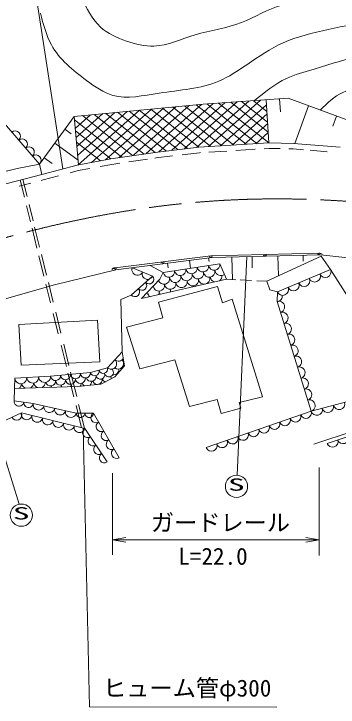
# Model space of a CAD drawing. Units: millimetres, scale not verified. Extents: x 40000 to 680000, y 20000 to 380000.
# Drawn here: x 281135 to 316078, y 264824 to 339666 of the extents above; entities that cross this region are included whole.
import ezdxf
from ezdxf.enums import TextEntityAlignment as Align

# ---------------------------------------------------------------- set-up
doc = ezdxf.new("R2010")
doc.units = ezdxf.units.MM
doc.header["$LTSCALE"] = 1000
doc.linetypes.add('CHAIN', pattern=[18.5, 12, -1.5, 3.5, -1.5])
for name, color, linetype, lineweight in [('M-BGD', 7, 'Continuous', 13), ('M-BMK', 2, 'CHAIN', 13), ('M-STR-STR3', 7, 'Continuous', 13), ('M-TTL-TXT', 7, 'Continuous', 13)]:
    doc.layers.add(name, color=color, linetype=linetype, lineweight=lineweight)
doc.styles.add('ＭＳ ゴシック', font='')
doc.styles.get('ＭＳ ゴシック').set_extended_font_data('MS Gothic')

# ---------------------------------------------------------------- blocks, each defined once
blk = doc.blocks.new('open_arrow')
at = {"color": 0, "linetype": 'Continuous', "lineweight": -2}
blk.add_lwpolyline([(7.5, 1.25), (0, 0), (7.5, -1.25)], dxfattribs=at)

msp = doc.modelspace()

# ---------------------------------------------------------------- linework, layer by layer
at = {"layer": 'M-BGD'}
for p, q in [((303923, 330080), (298164, 324942)), ((305187, 330167), (299529, 325120)), ((306464, 330256), (300867, 325262)), ((301536, 329915), (310681, 330548)), ((307728, 330343), (302118, 325339)), ((304500, 330120), (308552, 326905)), ((305661, 330200), (308484, 327960)), ((306949, 330289), (308409, 329131)), ((308627, 325737), (308328, 330385)), ((309858, 329095), (309762, 330484)), ((310681, 330548), (331596, 322894)), ((287638, 328603), (301536, 329915)), ((295981, 329391), (289514, 323621)), ((297298, 329515), (291004, 323899)), ((298602, 329638), (292431, 324132)), ((300029, 329773), (294009, 324402)), ((301346, 329897), (295388, 324581)), ((295892, 329382), (301069, 325275)), ((302616, 329990), (296752, 324759)), ((297152, 329501), (302377, 325355)), ((298282, 329608), (303552, 325427)), ((299534, 329726), (304852, 325506)), ((300793, 329845), (306160, 325586)), ((301916, 329941), (307315, 325657)), ((303204, 330030), (308615, 325737)), ((308363, 329843), (303403, 325418)), ((311410, 325674), (312897, 329737)), ((279108, 328983), (283879, 323443)), ((283879, 323443), (287638, 328603)), ((288112, 323371), (287638, 328603)), ((289404, 328770), (287756, 327300)), ((290708, 328893), (287843, 326337)), ((292025, 329017), (287931, 325365)), ((293329, 329140), (288018, 324403)), ((294677, 329268), (288039, 323345)), ((288513, 328686), (293926, 324391)), ((289798, 328807), (295183, 324535)), ((291058, 328926), (296373, 324709)), ((292310, 329044), (297589, 324856)), ((293569, 329163), (298787, 325023)), ((294640, 329264), (299816, 325157)), ((308426, 328859), (304654, 325494)), ((315503, 327531), (315907, 328635)), ((287671, 328236), (292778, 324183)), ((308492, 327842), (305949, 325573)), ((287308, 326715), (286625, 327213)), ((287779, 327038), (291596, 324010)), ((308555, 326858), (307201, 325650)), ((288067, 323862), (285530, 325710)), ((287889, 325833), (290455, 323797)), ((308627, 325737), (301069, 325275)), ((311274, 325685), (308627, 325737)), ((316314, 325274), (311274, 325685)), ((301069, 325275), (296373, 324709)), ((304072, 324857), (302135, 324739)), ((307137, 325045), (305044, 324917)), ((308639, 325137), (308112, 325105)), ((309819, 325114), (308639, 325137)), ((311244, 325085), (310759, 325095)), ((312331, 324997), (311244, 325085)), ((314911, 324787), (313056, 324938)), ((285245, 323509), (284384, 324136)), ((296373, 324709), (291596, 324010)), ((296452, 324114), (296334, 324097)), ((298238, 324329), (296452, 324114)), ((301123, 324677), (299271, 324454)), ((301248, 324684), (301123, 324677)), ((281480, 322990), (283879, 323443)), ((281480, 322990), (283879, 323443)), ((284141, 322321), (283879, 323443)), ((287944, 323327), (284141, 322321)), ((291596, 324010), (287944, 323327)), ((291694, 323418), (290449, 323185)), ((292570, 323546), (291694, 323418)), ((295517, 323978), (293508, 323684)), ((275911, 321588), (281480, 322990)), ((275911, 321588), (281480, 322990)), ((288076, 322742), (287194, 322508)), ((289317, 322974), (288076, 322742)), ((284141, 322321), (279539, 321130)), ((285954, 322180), (284293, 321741)), ((282955, 321394), (281721, 321075)), ((281805, 321717), (282262, 319874)), ((282096, 321792), (282555, 319935)), ((284293, 321741), (284072, 321683)), ((282490, 318952), (282918, 317224)), ((282764, 319095), (283202, 317326)), ((283371, 316643), (283906, 314484)), ((283093, 316518), (283624, 314376)), ((284105, 313678), (284655, 311460)), ((302355, 313529), (314008, 313845)), ((314166, 313655), (302487, 313363)), ((312325, 312956), (312308, 313609)), ((324377, 312552), (314166, 313655)), ((283828, 313552), (284371, 311358)), ((292035, 312260), (302355, 313529)), ((302487, 313363), (292130, 312041)), ((300186, 312206), (300078, 313055)), ((302164, 312925), (302114, 313315)), ((304701, 310980), (304639, 313416)), ((306832, 312258), (306801, 313471)), ((314264, 313500), (308384, 310801)), ((309651, 311382), (309597, 313541)), ((315274, 312062), (314264, 313500)), ((296082, 311364), (293902, 312267)), ((295806, 312510), (297234, 311749)), ((297234, 311749), (303336, 312695)), ((297750, 312259), (297688, 312750)), ((303336, 312695), (304051, 311011)), ((292130, 312041), (285515, 310426)), ((293791, 309307), (296082, 311364)), ((297234, 311749), (296856, 311033)), ((309538, 309656), (315274, 312062)), ((315274, 312062), (317399, 308704)), ((284854, 310654), (285381, 308530)), ((296856, 311033), (294899, 308930)), ((294899, 308930), (304051, 311011)), ((304051, 311011), (305058, 310962)), ((305516, 310940), (306753, 310880)), ((307334, 310852), (308384, 310801)), ((308384, 310801), (308714, 309860)), ((285515, 310426), (279823, 308795)), ((284585, 310494), (285090, 308457)), ((296738, 308547), (303083, 310238)), ((303083, 310238), (303621, 308469)), ((308714, 309860), (309538, 309656)), ((292667, 308819), (293791, 309307)), ((309510, 308621), (309538, 309656)), ((292815, 303198), (292667, 308819)), ((297199, 306855), (296738, 308547)), ((303621, 308469), (304660, 308854)), ((304660, 308854), (307927, 298316)), ((313174, 296787), (309510, 308621)), ((285375, 307307), (285914, 305130)), ((285648, 307450), (286209, 305185)), ((293276, 305855), (297199, 306855)), ((281663, 306126), (290162, 306586)), ((281932, 301742), (281663, 306126)), ((290162, 306586), (290392, 302087)), ((294699, 301356), (293276, 305855)), ((286219, 303898), (286790, 301593)), ((286504, 303994), (287073, 301700)), ((292815, 303198), (291224, 301459)), ((293048, 301671), (292815, 303198)), ((290392, 302087), (281932, 301742)), ((292008, 300483), (293048, 301671)), ((298468, 302317), (294699, 301356)), ((300044, 297279), (298468, 302317)), ((289378, 300950), (285093, 300568)), ((286965, 300886), (287600, 298324)), ((287252, 300977), (287901, 298356)), ((291224, 301459), (289378, 300950)), ((313469, 293207), (337983, 301322)), ((314890, 293297), (337982, 301052)), ((281233, 300335), (281211, 299232)), ((285093, 300568), (281233, 300335)), ((290523, 299677), (292008, 300483)), ((281211, 299232), (288020, 299444)), ((288020, 299444), (290523, 299677)), ((281169, 297896), (281211, 299232)), ((283226, 297620), (281169, 297896)), ((303043, 298048), (300044, 297279)), ((303466, 296509), (303043, 298048)), ((307927, 298316), (305428, 297701)), ((313174, 296787), (319189, 298353)), ((287850, 296559), (283226, 297620)), ((287831, 297390), (288425, 294991)), ((288115, 297492), (288746, 294945)), ((305428, 297701), (305581, 297086)), ((281943, 296578), (279932, 295669)), ((288772, 294906), (281943, 296578)), ((289717, 296559), (287850, 296559)), ((292474, 291743), (289717, 296559)), ((301871, 292843), (313174, 296787)), ((305581, 297086), (303466, 296509)), ((291188, 291289), (288772, 294906))]:
    msp.add_line(p, q, dxfattribs=at)
for centre, radius, start, end in [((281279, 326462), 569, 310.73617, 130.73617), ((282022, 325600), 569, 310.73617, 130.73617), ((282765, 324737), 569, 310.73617, 130.73617), ((283508, 323874), 569, 310.73617, 130.73617), ((308181, 313687), 150, 181.55461, 1.55461), ((314008, 313845), 150, 181.55461, 1.55461), ((314021, 313345), 500, 46.55461, 91.55461), ((297195, 312894), 150, 187.01031, 7.01031), ((302355, 313529), 150, 187.01031, 1.55461), ((292096, 311763), 500, 97.01031, 142.01031), ((292035, 312260), 150, 187.01031, 7.01031), ((294447, 312042), 590, 157.49376, 337.49376), ((299065, 312032), 617, 188.81418, 8.81418), ((300285, 312222), 617, 188.81418, 8.81418), ((301505, 312411), 617, 188.81418, 8.81418), ((302725, 312600), 617, 188.81418, 8.81418), ((295537, 311590), 590, 157.49376, 337.49376), ((295700, 311021), 513, 221.92234, 41.92234), ((297844, 311843), 617, 188.81418, 8.81418), ((298533, 311278), 617, 188.81418, 8.81418), ((299754, 311467), 617, 188.81418, 8.81418), ((300974, 311656), 617, 188.81418, 8.81418), ((302194, 311845), 617, 188.81418, 8.81418), ((303426, 312019), 617, 188.81418, 310.04131), ((302919, 311320), 617, 308.15777, 8.81418), ((313553, 311340), 622, 202.75245, 22.75245), ((314700, 311821), 622, 202.75245, 22.75245), ((294937, 310335), 513, 221.92234, 41.92234), ((297313, 311089), 617, 198.26963, 8.81418), ((297981, 310542), 617, 188.81418, 8.81418), ((299202, 310731), 617, 188.81418, 8.81418), ((300422, 310920), 617, 188.81418, 8.81418), ((301642, 311109), 617, 188.81418, 8.81418), ((302919, 311320), 617, 188.81418, 249.61946), ((311259, 310378), 622, 202.75245, 22.75245), ((312406, 310859), 622, 202.75245, 22.75245), ((294173, 309650), 513, 221.92234, 41.92234), ((296761, 310353), 617, 188.81418, 8.81418), ((297386, 309803), 617, 344.00041, 8.81418), ((310112, 309897), 622, 202.75245, 22.75245), ((296166, 309614), 617, 188.81418, 228.68653), ((296166, 309614), 617, 332.76913, 8.81418), ((297386, 309803), 617, 188.81418, 220.44669), ((309524, 309139), 518, 268.44565, 15.9972), ((309693, 308029), 619, 287.20117, 107.20117), ((310060, 306846), 619, 287.20117, 107.20117), ((310426, 305663), 619, 287.20117, 107.20117), ((310792, 304479), 619, 287.20117, 107.20117), ((311159, 303296), 619, 287.20117, 107.20117), ((292417, 302763), 589, 227.5467, 329.81362), ((311525, 302112), 619, 287.20117, 107.20117), ((291621, 301893), 589, 227.5467, 47.5467), ((292373, 301908), 589, 231.491, 47.5467), ((288842, 300902), 538, 185.08592, 5.08592), ((289839, 301077), 479, 195.41597, 15.41597), ((290762, 301331), 479, 195.41597, 15.41597), ((291379, 300955), 479, 195.41597, 47.72068), ((291858, 301289), 589, 262.93451, 3.41601), ((311892, 300929), 619, 287.20117, 107.20117), ((281876, 300374), 645, 183.45253, 3.45253), ((283163, 300452), 645, 183.45253, 3.45253), ((284450, 300530), 645, 183.45253, 3.45253), ((285629, 300616), 538, 185.08592, 5.08592), ((286159, 300120), 538, 185.08592, 5.08592), ((286700, 300711), 538, 185.08592, 5.08592), ((287230, 300215), 538, 185.08592, 5.08592), ((287771, 300807), 538, 185.08592, 5.08592), ((288301, 300311), 538, 185.08592, 5.08592), ((289459, 300526), 538, 196.44062, 5.08592), ((290140, 300203), 538, 200.1276, 7.62408), ((290456, 300701), 479, 195.41597, 15.41597), ((291137, 300378), 479, 192.67596, 253.36057), ((291137, 300378), 479, 346.6672, 15.41597), ((312258, 299745), 619, 287.20117, 107.20117), ((281335, 299783), 645, 303.83425, 355.9862), ((282621, 299861), 645, 190.81562, 242.6654), ((282621, 299861), 645, 300.47717, 355.9862), ((283908, 299938), 645, 190.81562, 251.22463), ((283908, 299938), 645, 296.76266, 355.9862), ((285087, 300025), 538, 193.90329, 5.08592), ((284625, 299456), 538, 349.11903, 3.80823), ((285696, 299552), 538, 185.08592, 200.5052), ((285696, 299552), 538, 339.9279, 5.08592), ((286767, 299647), 538, 185.08592, 207.71243), ((286767, 299647), 538, 336.76646, 5.08592), ((287839, 299742), 538, 185.08592, 214.22945), ((287839, 299742), 538, 328.12757, 5.08592), ((288982, 299988), 538, 200.1276, 238.23589), ((288982, 299988), 538, 312.10292, 0.44419), ((312624, 298562), 619, 287.20117, 107.20117), ((281683, 297827), 519, 172.36047, 352.36047), ((312991, 297379), 619, 287.20117, 107.20117), ((282712, 297689), 519, 172.36047, 352.36047), ((283804, 297487), 593, 167.07599, 347.07599), ((284960, 297222), 593, 167.07599, 347.07599), ((314978, 297257), 622, 194.59298, 14.59298), ((316181, 297570), 622, 194.59298, 14.59298), ((281441, 296351), 552, 204.29835, 24.29835), ((282512, 296438), 586, 166.24612, 346.24612), ((286116, 296957), 593, 167.07599, 347.07599), ((287272, 296692), 593, 167.07599, 347.07599), ((288317, 296559), 467, 179.9938, 359.9938), ((289250, 296559), 467, 179.9938, 359.9938), ((289993, 296077), 555, 119.79302, 299.79302), ((311478, 296195), 598, 199.2333, 19.2333), ((312609, 296590), 598, 199.2333, 19.2333), ((313775, 296943), 622, 194.59298, 14.59298), ((283650, 296160), 586, 166.24612, 346.24612), ((284788, 295881), 586, 166.24612, 346.24612), ((285927, 295603), 586, 166.24612, 346.24612), ((310348, 295801), 598, 199.2333, 19.2333), ((287065, 295324), 586, 166.24612, 346.24612), ((288203, 295045), 586, 166.24612, 346.24612), ((289074, 294454), 544, 123.74312, 303.74312), ((290544, 295114), 555, 119.79302, 299.79302), ((308088, 295012), 598, 199.2333, 19.2333), ((309218, 295407), 598, 199.2333, 19.2333), ((291095, 294151), 555, 119.79302, 299.79302), ((305827, 294224), 598, 199.2333, 19.2333), ((306957, 294618), 598, 199.2333, 19.2333), ((289678, 293550), 544, 123.74312, 303.74312), ((291647, 293188), 555, 119.79302, 299.79302), ((303566, 293435), 598, 199.2333, 19.2333), ((304697, 293829), 598, 199.2333, 19.2333), ((315467, 293491), 609, 198.56294, 18.56294), ((316622, 293878), 609, 198.56294, 18.56294), ((290282, 292645), 544, 123.74312, 303.74312), ((292198, 292225), 555, 119.79302, 299.79302), ((302436, 293041), 598, 199.2333, 19.2333), ((290886, 291741), 544, 123.74312, 303.74312)]:
    msp.add_arc(centre, radius, start, end, dxfattribs=at)
for points, knots in [([(288416, 341415), (288992, 340250), (289569, 339084), (290475, 338248), (291239, 337542), (292239, 337072), (293272, 336717), (294245, 336382), (295249, 336149), (296229, 336188), (297729, 336249), (299175, 336951), (300663, 337402), (302341, 337911), (304073, 338103), (305678, 338721), (307142, 339285), (308500, 340204), (310007, 340621), (310724, 340820), (311474, 340905), (312224, 340991)], [0, 0, 0, 0, 1, 1, 1, 2, 2, 2, 3, 3, 3, 4, 4, 4, 5, 5, 5, 6, 6, 6, 7, 7, 7, 7]), ([(283998, 339747), (284304, 338550), (284610, 337353), (285182, 336315), (286032, 334771), (287469, 333580), (288969, 332468), (289874, 331796), (290801, 331153), (291809, 330869), (293348, 330436), (295075, 330841), (296780, 331106), (299034, 331456), (301250, 331562), (303231, 332407), (304284, 332857), (305272, 333516), (306249, 334182), (307523, 335051), (308780, 335931), (310155, 336549), (311677, 337233), (313343, 337596), (315008, 337968), (316722, 338352), (318436, 338745), (320156, 338737), (321833, 338729), (323515, 338341), (325186, 338086), (327293, 337764), (329383, 337656), (331519, 337197), (333073, 336864), (334652, 336345), (336134, 336605), (337132, 336780), (338086, 337308), (339034, 337788), (340277, 338418), (341511, 338968), (342763, 339504), (343742, 339924), (344732, 340335), (345722, 340747)], [0, 0, 0, 0, 1, 1, 1, 2, 2, 2, 3, 3, 3, 4, 4, 4, 5, 5, 5, 6, 6, 6, 7, 7, 7, 8, 8, 8, 9, 9, 9, 10, 10, 10, 11, 11, 11, 12, 12, 12, 13, 13, 13, 14, 14, 14, 15, 15, 15, 15]), ([(307065, 330297), (308159, 331201), (309253, 332104), (310504, 332694), (311410, 333120), (312399, 333383), (313376, 333672), (315207, 334215), (316998, 334852), (318860, 335173), (320827, 335512), (322873, 335498), (324865, 335238), (326738, 334993), (328562, 334532), (330414, 334193), (332156, 333874), (333922, 333663), (335701, 333670), (336978, 333675), (338261, 333793), (339487, 334127), (340727, 334464), (341908, 335024), (343012, 335693), (344173, 336396), (345249, 337221), (346407, 337912), (347390, 338499), (348433, 338988), (349475, 339478)], [0, 0, 0, 0, 1, 1, 1, 2, 2, 2, 3, 3, 3, 4, 4, 4, 5, 5, 5, 6, 6, 6, 7, 7, 7, 8, 8, 8, 9, 9, 9, 10, 10, 10, 10]), ([(314146, 329280), (314904, 330017), (315662, 330753), (316575, 331192), (317425, 331600), (318410, 331749), (319382, 331844), (320549, 331958), (321697, 331995), (322841, 331909), (324215, 331806), (325580, 331525), (326954, 331321), (328190, 331137), (329433, 331015), (330674, 330929), (331932, 330842), (333189, 330792), (334460, 330733), (335643, 330677), (336837, 330613), (337985, 330798), (339163, 330987), (340292, 331438), (341445, 331842), (342575, 332237), (343728, 332588), (344709, 333212), (345504, 333718), (346186, 334403), (346864, 335105), (347618, 335887), (348368, 336689), (349279, 337194), (350080, 337637), (351006, 337851), (351955, 338042), (352928, 338237), (353925, 338408), (354828, 338172), (355881, 337897), (356804, 337068), (357504, 336148), (358342, 335046), (358860, 333812), (359658, 332754), (360069, 332207), (360556, 331706), (361042, 331206)], [0, 0, 0, 0, 1, 1, 1, 2, 2, 2, 3, 3, 3, 4, 4, 4, 5, 5, 5, 6, 6, 6, 7, 7, 7, 8, 8, 8, 9, 9, 9, 10, 10, 10, 11, 11, 11, 12, 12, 12, 13, 13, 13, 14, 14, 14, 15, 15, 15, 16, 16, 16, 16])]:
    msp.add_open_spline(points, degree=3, knots=knots, dxfattribs=at)
at = {"layer": 'M-BMK'}
msp.add_open_spline([(265063, 309991), (265830, 310337), (266597, 310682), (267371, 311012), (267513, 311073), (267654, 311133), (267796, 311192), (267937, 311252), (268079, 311312), (268221, 311371), (268264, 311389), (268307, 311407), (268349, 311425), (268392, 311442), (268435, 311460), (268478, 311478), (268521, 311496), (268564, 311514), (268607, 311532), (268993, 311692), (269381, 311849), (269769, 312004), (270287, 312212), (270806, 312415), (271327, 312613), (271657, 312739), (271988, 312862), (272320, 312983), (272652, 313105), (272985, 313224), (273318, 313342), (273651, 313459), (273985, 313575), (274319, 313689), (276476, 314423), (278660, 315079), (280859, 315677), (283759, 316467), (286686, 317157), (289635, 317734), (293190, 318429), (296778, 318959), (300385, 319287), (306006, 319796), (311673, 319813), (317307, 319411), (320942, 319151), (324563, 318718), (328141, 318066), (332637, 317246), (337065, 316081), (341493, 314915)], degree=3, knots=[0, 0, 0, 0, 1, 1, 1, 2, 2, 2, 3, 3, 3, 4, 4, 4, 5, 5, 5, 6, 6, 6, 7, 7, 7, 8, 8, 8, 9, 9, 9, 10, 10, 10, 11, 11, 11, 12, 12, 12, 13, 13, 13, 14, 14, 14, 15, 15, 15, 16, 16, 16, 17, 17, 17, 17], dxfattribs=at)
at = {"layer": 'M-STR-STR3'}
for p, q in [((288590, 294951), (289274, 264866)), ((314047, 290683), (314045, 281196)), ((291768, 290099), (291767, 281251)), ((314045, 282879), (291767, 282881)), ((289274, 264866), (309459, 264824))]:
    msp.add_line(p, q, dxfattribs=at)
at = {"layer": 'M-TTL-TXT'}
for p, q in [((283286, 343307), (286421, 322924)), ((305206, 289853), (306243, 313457)), ((281698, 286727), (275288, 307449))]:
    msp.add_line(p, q, dxfattribs=at)
for centre in [(305130, 288655), (281944, 285553)]:
    msp.add_circle(centre, 1200, dxfattribs=at)

# ---------------------------------------------------------------- block references
at = {"layer": 'M-STR-STR3', "xscale": 193, "yscale": 193}
msp.add_blockref('open_arrow', (291767, 282881), dxfattribs=at)
at = {"layer": 'M-STR-STR3', "xscale": 193, "yscale": 193, "rotation": 180}
msp.add_blockref('open_arrow', (314045, 282879), dxfattribs=at)

# ---------------------------------------------------------------- texts
at = {"layer": 'M-STR-STR3', "style": 'ＭＳ ゴシック'}
for s, p in [('ガードレール', (295898, 283279)), ('L=22.0', (298852, 279643)), ('ヒューム管φ300', (290744, 265416))]:
    msp.add_text(s, height=1833, rotation=359.994, dxfattribs=at).set_placement(p, align=Align.BOTTOM_LEFT)
at = {"layer": 'M-TTL-TXT', "style": 'ＭＳ ゴシック', "width": 2}
for p in [(304212, 287792), (281025, 284690)]:
    msp.add_text('S', height=1320, rotation=359.994, dxfattribs=at).set_placement(p, align=Align.BOTTOM_LEFT)

doc.saveas('drawing.dxf')
